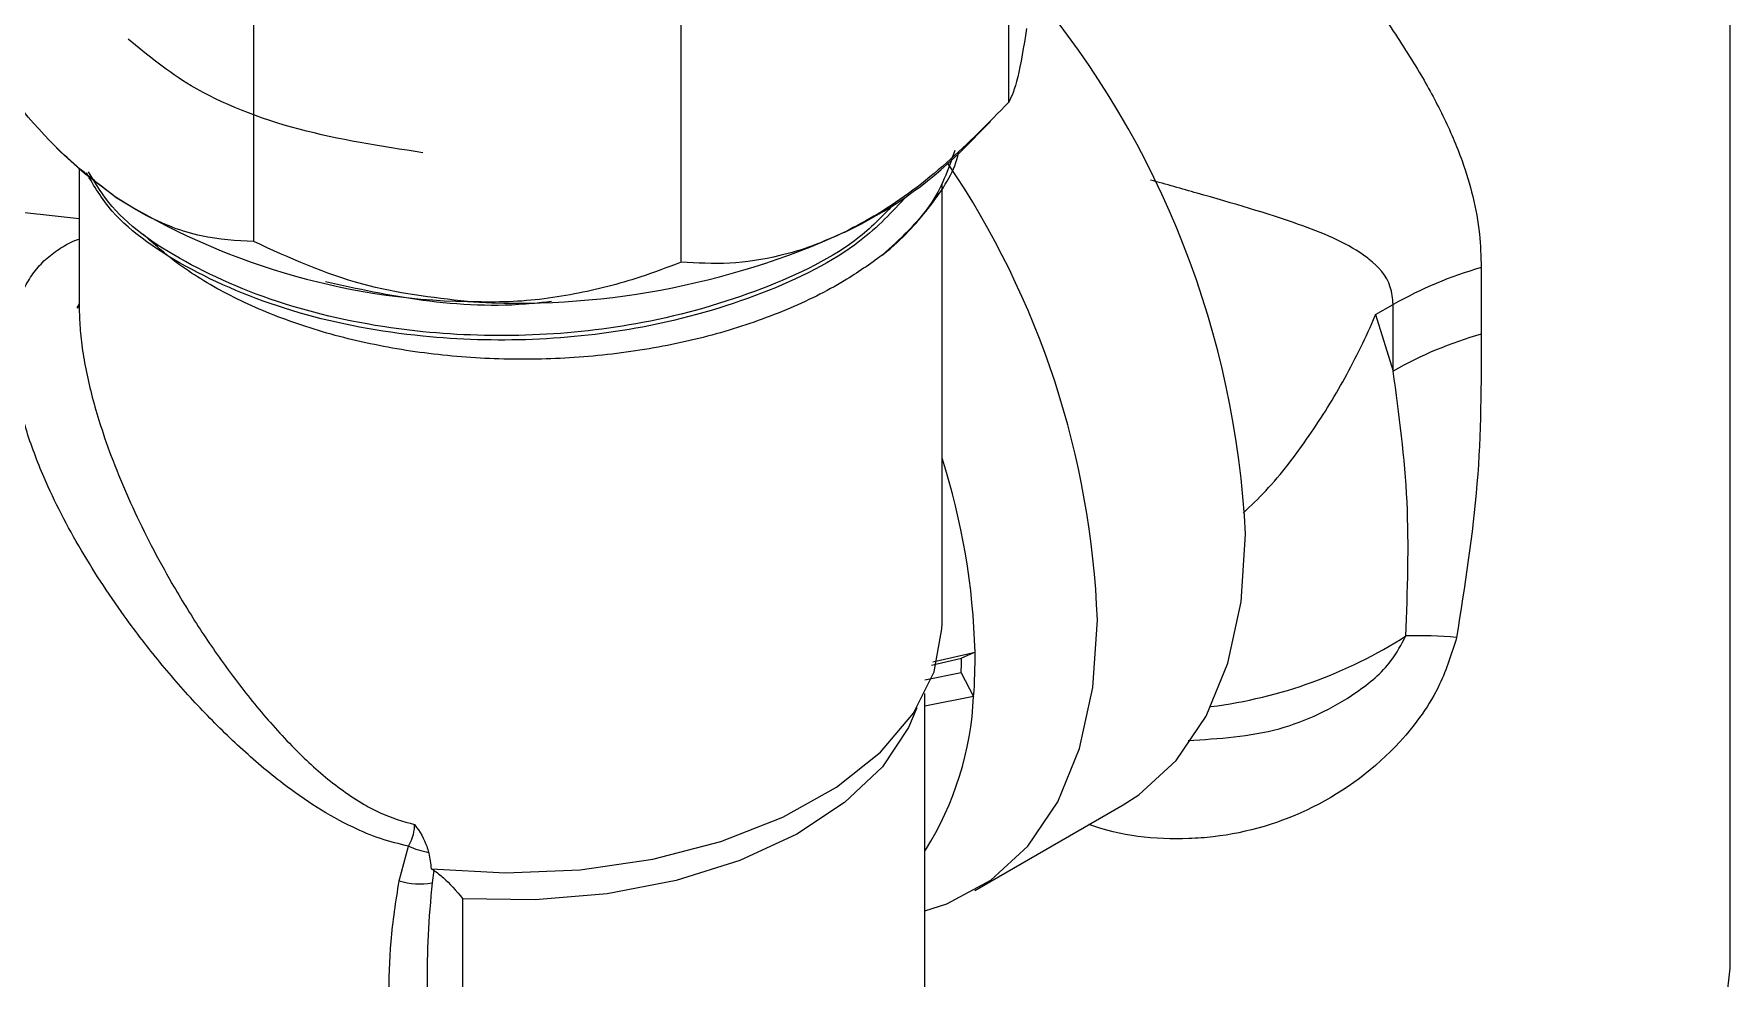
# Model space of a CAD drawing. Header units: millimetres. Extents: x 15 to 415, y 5 to 292.
# Drawn here: x 353.67 to 367.71, y 154.36 to 162.17 of the extents above; entities that cross this region are included whole.
import ezdxf

# ---------------------------------------------------------------- set-up
doc = ezdxf.new("R2010")
doc.units = ezdxf.units.MM

msp = doc.modelspace()

# ---------------------------------------------------------------- linework, layer by layer
at = {"color": 7, "linetype": 'Continuous', "lineweight": 25}
for p, q in [((367.7086, 154.4366), (367.7086, 169.4618)), ((361.7375, 161.6041), (361.7375, 163.5799)), ((355.4886, 160.4512), (355.4886, 162.427)), ((359.0267, 160.2805), (359.0267, 162.2563)), ((361.3386, 161.1951), (361.5861, 161.4459)), ((353.8207, 161.2657), (353.8904, 161.1951)), ((354.0431, 161.0519), (354.0431, 159.9101)), ((361.186, 157.2869), (361.186, 160.9233)), ((354.0431, 160.6387), (352.86, 160.7723)), ((365.6493, 160.2355), (365.6493, 159.685)), ((354.0431, 159.9363), (354.0239, 159.9025)), ((354.0294, 159.901), (354.0431, 159.925)), ((364.7747, 159.8465), (364.92, 159.9304)), ((364.92, 159.3799), (364.92, 159.9304)), ((364.7747, 159.8465), (364.92, 159.3799)), ((361.0978, 156.9462), (361.3478, 157.0044)), ((361.1095, 156.9728), (361.4588, 157.054)), ((361.4588, 157.054), (361.3478, 157.0044)), ((361.3442, 156.8807), (361.0431, 156.821)), ((361.3442, 156.8807), (361.4475, 156.6868)), ((361.0431, 151.1046), (361.0431, 156.7097)), ((361.4475, 156.6868), (361.0431, 156.6068)), ((361.4579, 155.0814), (362.6843, 155.7894)), ((356.692, 155.1602), (356.7709, 155.4463)), ((361.0431, 155.4149), (361.0499, 155.4154)), ((356.9563, 155.2605), (356.9783, 155.249)), ((356.9783, 155.249), (356.9643, 155.1449)), ((357.2171, 155.0124), (357.2171, 152.8157))]:
    msp.add_line(p, q, dxfattribs=at)
at = {"color": 7, "linetype": 'Continuous', "lineweight": 25, "flags": 128}
for points in [[(354.3422, 160.8218), (354.0867, 161.0146), (353.8904, 161.1951)], [(362.6843, 155.7894), (362.8148, 155.8733), (363.1235, 156.1567), (363.3707, 156.5226), (363.5511, 156.9632), (363.6609, 157.4691), (363.6978, 158.0295)], [(356.9563, 155.2605), (357.5727, 155.2253), (358.1904, 155.2522), (358.7908, 155.3402), (359.3558, 155.4869), (359.8684, 155.6876), (360.3132, 155.9365), (360.6768, 156.226), (360.9483, 156.5475), (361.1195, 156.8911), (361.1853, 157.2467), (361.186, 157.2869)], [(361.0431, 154.9121), (361.2248, 154.9704), (361.5884, 155.1653), (361.8971, 155.4487), (362.1443, 155.8146), (362.3247, 156.2552), (362.4346, 156.7611), (362.4714, 157.3215)], [(361.0431, 153.0635), (361.0844, 153.0348), (361.5232, 152.7815), (362.0282, 152.5733), (362.5857, 152.416), (363.1804, 152.3138), (363.7962, 152.2695), (364.4162, 152.2843), (365.0235, 152.3578), (365.6016, 152.488), (366.1346, 152.6714), (366.6082, 152.9029), (367.0092, 153.1763), (367.3268, 153.484), (367.5524, 153.8177), (367.6797, 154.1683), (367.7086, 154.4366)]]:
    msp.add_lwpolyline(points, dxfattribs=at)
at = {"color": 8, "linetype": 'Continuous', "lineweight": 25, "flags": 128}
msp.add_lwpolyline([(360.9774, 156.5927), (360.9086, 156.4293), (360.6916, 156.1053), (360.3798, 155.8082), (359.9828, 155.5471), (359.5129, 155.3301), (358.9845, 155.1639), (358.4139, 155.0536), (357.8186, 155.0026), (357.2171, 155.0124)], dxfattribs=at)
at = {"color": 7, "linetype": 'Continuous', "lineweight": 25}
for centre, radius, start, end in [((356.1308, 157.6595), 7.5761, 2.79909, 39.95611), ((358.9197, 163.6556), 3.4504, 295.07664, 314.51109), ((355.2588, 157.0489), 7.2178, 2.16481, 34.10349), ((357.3845, 165.7111), 5.7585, 238.10928, 268.73807), ((357.6666, 166.4934), 6.5521, 266.42179, 294.48467), ((366.562, 157.0299), 3.333, 105.89353, 119.51371), ((366.562, 156.4794), 3.333, 105.89353, 119.51371), ((355.7482, 156.9074), 5.7124, 1.47079, 17.84121), ((365.1181, 153.4957), 3.6931, 84.92304, 91.4357), ((357.3901, 157.0588), 3.9581, 357.42104, 359.21133), ((357.372, 156.9964), 4.0872, 355.65493, 0.8069), ((358.8065, 156.8147), 2.644, 328.0458, 357.22722), ((357.1136, 156.2703), 0.8924, 247.41575, 258.51454), ((356.86, 155.7193), 0.5838, 253.27396, 280.29187)]:
    msp.add_arc(centre, radius, start, end, dxfattribs=at)
at = {"color": 8, "linetype": 'Continuous', "lineweight": 25}
msp.add_arc((362.9203, 160.4754), 3.9041, 277.21894, 302.63196, dxfattribs=at)
for points, knots in [([(362.0332, 165.2614), (362.0938, 165.2136), (362.2192, 165.1147), (362.4732, 164.9021), (362.7642, 164.6439), (363.0797, 164.3456), (363.3609, 164.0663), (363.6311, 163.7847), (363.9289, 163.4594), (364.2457, 163.0925), (364.5731, 162.6831), (364.8735, 162.2714), (365.1286, 161.8764), (365.3372, 161.4946), (365.4852, 161.153), (365.5843, 160.8257), (365.6396, 160.5312), (365.6462, 160.3288), (365.6493, 160.2355)], [0, 0, 0, 0, 0.0315195, 0.0651741, 0.1341934, 0.1898881, 0.2460424, 0.303277, 0.3607655, 0.4445189, 0.5287171, 0.6140581, 0.6997371, 0.7717723, 0.844161, 0.8984634, 0.9532101, 1, 1, 1, 1]), ([(364.92, 159.9304), (364.9148, 159.9803), (364.8978, 160.1403), (364.7824, 160.2589), (364.539, 160.4412), (364.0779, 160.6266), (363.4819, 160.8008), (363.0411, 160.9241), (362.9109, 160.9606)], [0, 0, 0, 0, 0.0609869, 0.1955119, 0.22365, 0.4898337, 0.8493205, 1, 1, 1, 1]), ([(356.7709, 155.4463), (356.6927, 155.4656), (356.5352, 155.5043), (356.2803, 155.612), (356.0093, 155.7633), (355.6962, 155.984), (355.3717, 156.2596), (355.0388, 156.5902), (354.7265, 156.9445), (354.4615, 157.2853), (354.2405, 157.6038), (354.0578, 157.8966), (353.8928, 158.1956), (353.765, 158.4647), (353.6701, 158.7001), (353.6012, 158.9017), (353.5469, 159.1016), (353.5096, 159.294), (353.4901, 159.4768), (353.4887, 159.6495), (353.5067, 159.8133), (353.545, 159.9636), (353.6027, 160.0978), (353.6796, 160.2158), (353.7756, 160.3181), (353.8917, 160.4014), (353.9821, 160.4521), (354.0369, 160.4699), (354.0431, 160.4719)], [0, 0, 0, 0, 0.0310243, 0.0625589, 0.1059917, 0.1499517, 0.2093533, 0.2692136, 0.3302936, 0.3917867, 0.4374598, 0.4833657, 0.5301278, 0.5772572, 0.6088958, 0.6406987, 0.673085, 0.7057072, 0.7367209, 0.7679981, 0.8001779, 0.8326983, 0.8642493, 0.8961252, 0.9289997, 0.9621984, 0.9957106, 1, 1, 1, 1]), ([(354.0441, 159.8686), (354.0465, 159.8104), (354.0512, 159.691), (354.0779, 159.498), (354.118, 159.294), (354.1725, 159.0823), (354.2485, 158.8369), (354.3511, 158.5586), (354.4849, 158.2475), (354.6382, 157.9342), (354.8228, 157.5969), (355.0415, 157.2404), (355.2561, 156.9312), (355.441, 156.69), (355.5879, 156.512), (355.7424, 156.3395), (355.9001, 156.1798), (356.1126, 155.9873), (356.3226, 155.8334), (356.5786, 155.6954), (356.723, 155.6538), (356.8197, 155.6259)], [0, 0, 0, 0, 0.0417446, 0.0856951, 0.1299616, 0.1751094, 0.2205148, 0.2836308, 0.3472442, 0.412178, 0.4774763, 0.5582525, 0.6395408, 0.6809361, 0.722399, 0.7640925, 0.8058853, 0.8434382, 0.9188446, 0.9456436, 1, 1, 1, 1]), ([(365.4449, 157.1742), (365.4045, 157.0437), (365.3104, 156.7396), (364.9339, 156.2122), (364.2921, 155.7291), (363.647, 155.5381), (363.0172, 155.4919), (362.6616, 155.5305), (362.4017, 155.6261), (362.4016, 155.6262)], [0, 0, 0, 0, 0.1159936, 0.2703904, 0.5053858, 0.7276527, 0.7804543, 0.9998467, 1, 1, 1, 1]), ([(363.2235, 156.3221), (363.4778, 156.3378), (363.9661, 156.3679), (364.5369, 156.6425), (364.8923, 156.9359), (364.988, 157.1167), (365.0256, 157.1876)], [0, 0, 0, 0, 0.3615167, 0.6939927, 0.88011, 1, 1, 1, 1])]:
    msp.add_open_spline(points, degree=3, knots=knots, dxfattribs=at)
at = {"color": 7, "linetype": 'Continuous', "lineweight": 25}
for points, knots in [([(361.8854, 162.2135), (361.8608, 162.0641), (361.8089, 161.7479), (361.7622, 161.6538), (361.7375, 161.6041)], [0, 0, 0, 0, 0.4724924, 1, 1, 1, 1]), ([(356.8894, 161.1867), (356.5401, 161.2404), (355.8363, 161.3486), (354.9832, 161.6869), (354.6112, 161.9921), (354.448, 162.1261)], [0, 0, 0, 0, 0.3559799, 0.7173179, 1, 1, 1, 1]), ([(354.3422, 160.8218), (354.1887, 160.9397), (353.7862, 161.2489), (353.4215, 161.7229), (353.1959, 162.0162)], [0, 0, 0, 0, 0.3814192, 1, 1, 1, 1]), ([(361.7375, 161.6041), (361.5689, 161.4321), (361.226, 161.0824), (360.7597, 160.7299), (360.4737, 160.5788), (360.3821, 160.5304)], [0, 0, 0, 0, 0.3967467, 0.8067521, 1, 1, 1, 1]), ([(361.291, 161.204), (361.237, 161.0491), (361.1289, 160.7388), (360.837, 160.4715), (360.6909, 160.3377)], [0, 0, 0, 0, 0.4992818, 1, 1, 1, 1]), ([(360.6911, 160.3378), (360.7149, 160.3575), (360.8801, 160.4942), (361.1205, 160.7706), (361.2967, 161.0444), (361.3222, 161.188), (361.3225, 161.1898)], [0, 0, 0, 0, 0.0773224, 0.5357033, 0.9940841, 1, 1, 1, 1]), ([(360.8946, 160.8284), (360.7743, 160.699), (360.4787, 160.381), (359.7141, 160.0003), (358.7734, 159.7285), (357.8023, 159.62), (356.8234, 159.6492), (355.832, 159.836), (354.9496, 160.1991), (354.3431, 160.6115), (354.1665, 160.9125), (354.1034, 161.0201)], [0, 0, 0, 0, 0.0863487, 0.212261, 0.3384768, 0.4458244, 0.5512247, 0.6772875, 0.8052478, 0.9303778, 1, 1, 1, 1]), ([(360.7964, 160.7713), (360.7051, 160.6749), (360.4362, 160.3909), (359.7119, 160.0382), (358.7739, 159.7653), (357.8021, 159.6571), (356.8235, 159.6862), (355.8318, 159.873), (354.9503, 160.2363), (354.3523, 160.6402), (354.18, 160.9315), (354.122, 161.0296)], [0, 0, 0, 0, 0.066518, 0.1960211, 0.3258365, 0.4362456, 0.5446518, 0.6743099, 0.8059195, 0.9346181, 1, 1, 1, 1]), ([(355.4886, 160.4512), (355.346, 160.4589), (355.056, 160.4745), (354.6616, 160.6189), (354.4197, 160.7726), (354.3422, 160.8218)], [0, 0, 0, 0, 0.3967467, 0.8067521, 1, 1, 1, 1]), ([(360.6909, 160.3377), (360.5891, 160.2655), (360.3534, 160.0985), (359.9047, 159.8787), (359.3607, 159.6873), (358.7668, 159.5543), (358.1469, 159.4806), (357.5176, 159.47), (356.8967, 159.5189), (356.2997, 159.6292), (355.747, 159.7947), (355.2575, 160.0118), (354.8614, 160.2522), (354.6628, 160.431), (354.5742, 160.5108)], [0, 0, 0, 0, 0.066814, 0.1547354, 0.2426454, 0.3302298, 0.417814, 0.5040895, 0.5903647, 0.6766957, 0.7630267, 0.8474739, 0.9319211, 1, 1, 1, 1]), ([(360.3821, 160.5304), (360.2922, 160.4898), (360.1112, 160.4081), (359.7895, 160.3143), (359.4209, 160.2583), (359.159, 160.2731), (359.0267, 160.2805)], [0, 0, 0, 0, 0.1893593, 0.3812577, 0.6874988, 1, 1, 1, 1]), ([(357.2577, 159.954), (356.9639, 159.9883), (356.3423, 160.061), (355.7834, 160.3165), (355.4886, 160.4512)], [0, 0, 0, 0, 0.4724924, 1, 1, 1, 1]), ([(359.0267, 160.2805), (358.9137, 160.2378), (358.6297, 160.1302), (358.143, 160.0051), (357.6583, 159.9447), (357.3591, 159.9516), (357.2577, 159.954)], [0, 0, 0, 0, 0.2056137, 0.5170117, 0.8361666, 1, 1, 1, 1]), ([(357.9531, 159.9554), (357.9006, 159.949), (357.5504, 159.9065), (356.8924, 159.9401), (356.3473, 160.0594), (356.0831, 160.1172)], [0, 0, 0, 0, 0.0832287, 0.5556348, 1, 1, 1, 1]), ([(354.0442, 159.9101), (354.0436, 159.9015), (354.0427, 159.8883), (354.0438, 159.8737), (354.0441, 159.8686)], [0, 0, 0, 0, 0.6504651, 1, 1, 1, 1]), ([(363.6775, 158.204), (363.7409, 158.2641), (363.9399, 158.4527), (364.224, 158.8298), (364.5287, 159.3165), (364.6971, 159.664), (364.7738, 159.8446), (364.7747, 159.8465)], [0, 0, 0, 0, 0.1387424, 0.4352984, 0.7139937, 0.9969283, 1, 1, 1, 1]), ([(365.6493, 159.685), (365.6484, 159.2745), (365.6467, 158.4505), (365.5123, 157.6007), (365.4449, 157.1742)], [0, 0, 0, 0, 0.49818727, 1, 1, 1, 1]), ([(365.0256, 157.1876), (365.0387, 157.5604), (365.065, 158.3113), (364.9686, 159.0221), (364.92, 159.3799)], [0, 0, 0, 0, 0.4965782, 1, 1, 1, 1]), ([(356.7709, 155.4463), (356.7811, 155.4683), (356.802, 155.513), (356.8195, 155.5736), (356.8197, 155.6108), (356.8197, 155.6259)], [0, 0, 0, 0, 0.3653498, 0.7423302, 1, 1, 1, 1]), ([(356.8197, 155.6259), (356.8202, 155.6253), (356.8642, 155.5691), (356.9075, 155.4913), (356.9309, 155.4126), (356.9359, 155.3958)], [0, 0, 0, 0, 0.0088401, 0.7875234, 1, 1, 1, 1]), ([(356.9359, 155.3958), (356.9365, 155.3936), (356.9484, 155.3487), (356.9525, 155.3035), (356.9563, 155.2605)], [0, 0, 0, 0, 0.0488929, 1, 1, 1, 1]), ([(356.692, 153.3989), (356.6889, 153.4096), (356.6539, 153.5301), (356.6178, 153.7835), (356.6051, 154.1952), (356.6144, 154.6574), (356.6659, 154.9913), (356.692, 155.1602)], [0, 0, 0, 0, 0.0230463, 0.2588017, 0.5000429, 0.7471042, 1, 1, 1, 1]), ([(356.9643, 155.1449), (356.9516, 154.9996), (356.9261, 154.7078), (356.9227, 154.2903), (356.9261, 153.8885), (356.9516, 153.6391), (356.9643, 153.514)], [0, 0, 0, 0, 0.2491112, 0.5000002, 0.7492377, 1, 1, 1, 1]), ([(356.9783, 155.249), (357.005, 155.229), (357.0783, 155.1742), (357.1647, 155.0792), (357.2166, 155.013), (357.2171, 155.0124)], [0, 0, 0, 0, 0.3610741, 0.994146, 1, 1, 1, 1])]:
    msp.add_open_spline(points, degree=3, knots=knots, dxfattribs=at)

doc.saveas('drawing.dxf')
